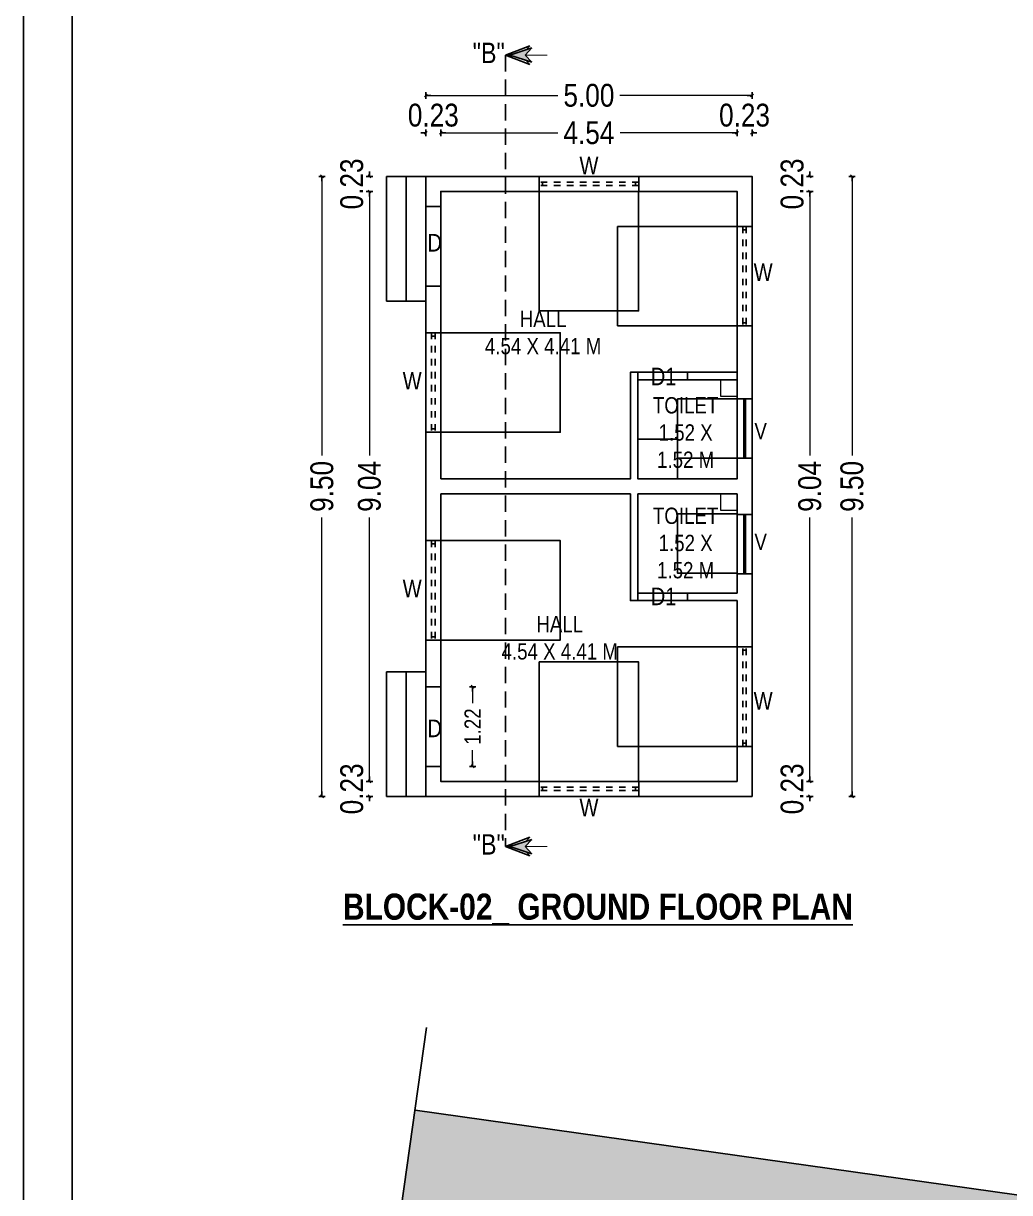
# Model space of a CAD drawing. Header units: metres. Extents: x 119974 to 120330, y -25692 to -25590.
# Drawn here: x 120019.22 to 120034.33, y -25630.7 to -25612.78 of the extents above; entities that cross this region are included whole.
import ezdxf
from ezdxf.enums import TextEntityAlignment as Align

# ---------------------------------------------------------------- set-up
doc = ezdxf.new("R2010")
doc.units = ezdxf.units.M
doc.header["$MEASUREMENT"] = 0
doc.header["$PDMODE"] = 35
doc.linetypes.add('DASHED2', pattern=[0.375, 0.25, -0.125])
for name, color, linetype in [('BLK_2_FLR_0_BLT_UP_AREA', 1, 'Continuous'), ('BLK_2_FLR_0_EXIT_WIDTH_DOOR', 2, 'Continuous'), ('BLK_2_FLR_0_REGULAR_ROOM_1', 117, 'Continuous'), ('BLK_2_FLR_0_REGULAR_ROOM_2', 117, 'Continuous'), ('BLK_2_FLR_0_ROOM_1_LIGHT_VENTILATION_1', 4, 'Continuous'), ('BLK_2_FLR_0_ROOM_2_LIGHT_VENTILATION_1', 4, 'Continuous'), ('BLK_2_FLR_0_URINAL', 235, 'Continuous'), ('BLK_2_FLR_0_WATER_CLOSET', 213, 'Continuous'), ('Grid Line', 8, 'Continuous'), ('sheet', 7, 'Continuous'), ('Text', 7, 'Continuous'), ('TOILET_VENTILATION', 6, 'Continuous')]:
    doc.layers.add(name, color=color, linetype=linetype)
doc.layers.add('BLK_2_FLR_0_WASH', color=243, linetype='Continuous', lineweight=0)
doc.styles.add('Arial', font='swissc.ttf')
doc.styles.get("Standard").update_dxf_attribs({"font": 'swisscb.ttf'})
doc.styles.add('tit', font='swissci.ttf')
doc.dimstyles.new('FLOOR DIM BUILDING DIM', dxfattribs={"dimtxt": 0.25, "dimasz": 0.025, "dimexe": 0.075, "dimexo": 0.3, "dimgap": 0.09, "dimtad": 0, "dimzin": 3, "dimdsep": 46, "dimtxsty": 'Arial', "dimblk": 'JM1', "dimcen": -0.09, "dimse1": 1, "dimse2": 1, "dimclrd": 5, "dimclre": 250, "dimclrt": 3, "dimazin": 0, "dimtfac": 0.65, "dimtix": 1, "dimtofl": 0, "dimtmove": 0, "dimatfit": 2, "dimfxl": 0, "dimfrac": 1, "dimtolj": 1, "dimlwd": 18, "dimlwe": -1, "dimarcsym": 0})

# ---------------------------------------------------------------- blocks, each defined once
blk = doc.blocks.new('DFGHGDR')
at = {"color": 34, "linetype": 'DASHED2', "ltscale": 0.3}
for p, q in [((114585.77, -26648.565), (114584.246, -26648.565)), ((114585.77, -26648.617), (114584.246, -26648.617))]:
    blk.add_line(p, q, dxfattribs=at)
at = {"color": 1, "ltscale": 0.3}
for p, q in [((114584.296, -26648.565), (114584.296, -26648.617)), ((114585.72, -26648.565), (114585.72, -26648.617))]:
    blk.add_line(p, q, dxfattribs=at)
blk.add_lwpolyline([(114585.77, -26648.475), (114585.77, -26648.705), (114584.246, -26648.705), (114584.246, -26648.475)], close=True, dxfattribs=at)
blk = doc.blocks.new('JM1')
at = {"color": 2}
for p, q in [((-3, 0), (0, 0)), ((-0.88, -0.88), (0.88, 0.88)), ((0, 2), (0, -2))]:
    blk.add_line(p, q, dxfattribs=at)
blk = doc.blocks.new('*D64')
at = {"layer": 'Defpoints', "color": 0, "ltscale": 1.5}
for p in [(120024.521, -25624.399), (120025.614, -25624.399), (120025.384, -25624.629)]:
    blk.add_point(p, dxfattribs=at)
at = {"layer": 'Text', "color": 5, "lineweight": 18, "ltscale": 1.5}
for p, q in [((120024.521, -25624.374), (120024.521, -25624.349)), ((120024.521, -25624.654), (120024.521, -25624.679))]:
    blk.add_line(p, q, dxfattribs=at)
at = {"layer": 'Text', "color": 5, "lineweight": 18, "ltscale": 1.5, "xscale": 0.025, "yscale": 0.025, "zscale": 0.025}
for p, rotation in [((120024.521, -25624.399), 270), ((120024.521, -25624.629), 90)]:
    blk.add_blockref('JM1', p, dxfattribs=dict(at, rotation=rotation))
at = {"layer": 'Text', "color": 3, "ltscale": 1.5, "insert": (120024.251, -25624.514), "char_height": 0.35, "attachment_point": 5, "rotation": 90, "style": 'Arial'}
blk.add_mtext('\\A1;0.23', dxfattribs=at)
blk = doc.blocks.new('*D65')
at = {"layer": 'Defpoints', "color": 0, "ltscale": 1.5}
for p in [(120024.521, -25615.359), (120025.614, -25615.359), (120025.614, -25624.399)]:
    blk.add_point(p, dxfattribs=at)
at = {"layer": 'Text', "color": 5, "lineweight": 18, "ltscale": 1.5}
for p, q in [((120024.521, -25615.384), (120024.521, -25619.403)), ((120024.521, -25624.374), (120024.521, -25620.356))]:
    blk.add_line(p, q, dxfattribs=at)
at = {"layer": 'Text', "color": 5, "lineweight": 18, "ltscale": 1.5, "xscale": 0.025, "yscale": 0.025, "zscale": 0.025}
for p, rotation in [((120024.521, -25615.359), 90), ((120024.521, -25624.399), 270)]:
    blk.add_blockref('JM1', p, dxfattribs=dict(at, rotation=rotation))
at = {"layer": 'Text', "color": 3, "ltscale": 1.5, "insert": (120024.521, -25619.879), "char_height": 0.35, "attachment_point": 5, "rotation": 90, "style": 'Arial'}
blk.add_mtext('\\A1;9.04', dxfattribs=at)
blk = doc.blocks.new('*D66')
at = {"layer": 'Defpoints', "color": 0, "ltscale": 1.5}
for p in [(120024.521, -25615.129), (120025.384, -25615.129), (120025.614, -25615.359)]:
    blk.add_point(p, dxfattribs=at)
at = {"layer": 'Text', "color": 5, "lineweight": 18, "ltscale": 1.5}
for p, q in [((120024.521, -25615.104), (120024.521, -25615.079)), ((120024.521, -25615.384), (120024.521, -25615.409))]:
    blk.add_line(p, q, dxfattribs=at)
at = {"layer": 'Text', "color": 5, "lineweight": 18, "ltscale": 1.5, "xscale": 0.025, "yscale": 0.025, "zscale": 0.025}
for p, rotation in [((120024.521, -25615.129), 270), ((120024.521, -25615.359), 90)]:
    blk.add_blockref('JM1', p, dxfattribs=dict(at, rotation=rotation))
at = {"layer": 'Text', "color": 3, "ltscale": 1.5, "insert": (120024.251, -25615.244), "char_height": 0.35, "attachment_point": 5, "rotation": 90, "style": 'Arial'}
blk.add_mtext('\\A1;0.23', dxfattribs=at)
blk = doc.blocks.new('*D67')
at = {"layer": 'Defpoints', "color": 0, "ltscale": 1.5}
for p in [(120025.384, -25615.129), (120023.793, -25624.629), (120025.384, -25624.629)]:
    blk.add_point(p, dxfattribs=at)
at = {"layer": 'Text', "color": 5, "lineweight": 18, "ltscale": 1.5}
for p, q in [((120023.793, -25615.154), (120023.793, -25619.403)), ((120023.793, -25624.604), (120023.793, -25620.356))]:
    blk.add_line(p, q, dxfattribs=at)
at = {"layer": 'Text', "color": 5, "lineweight": 18, "ltscale": 1.5, "xscale": 0.025, "yscale": 0.025, "zscale": 0.025}
for p, rotation in [((120023.793, -25615.129), 90), ((120023.793, -25624.629), 270)]:
    blk.add_blockref('JM1', p, dxfattribs=dict(at, rotation=rotation))
at = {"layer": 'Text', "color": 3, "ltscale": 1.5, "insert": (120023.793, -25619.879), "char_height": 0.35, "attachment_point": 5, "rotation": 90, "style": 'Arial'}
blk.add_mtext('\\A1;9.50', dxfattribs=at)
blk = doc.blocks.new('*D68')
at = {"layer": 'Defpoints', "color": 0, "ltscale": 1.5}
for p in [(120025.614, -25614.461), (120025.384, -25615.129), (120025.614, -25615.359)]:
    blk.add_point(p, dxfattribs=at)
at = {"layer": 'Text', "color": 5, "lineweight": 18, "ltscale": 1.5}
for p, q in [((120025.359, -25614.461), (120025.334, -25614.461)), ((120025.639, -25614.461), (120025.664, -25614.461))]:
    blk.add_line(p, q, dxfattribs=at)
at = {"layer": 'Text', "color": 5, "lineweight": 18, "ltscale": 1.5, "xscale": 0.025, "yscale": 0.025, "zscale": 0.025}
blk.add_blockref('JM1', (120025.384, -25614.461), dxfattribs=at)
at = {"layer": 'Text', "color": 5, "lineweight": 18, "ltscale": 1.5, "xscale": 0.025, "yscale": 0.025, "zscale": 0.025, "rotation": 180}
blk.add_blockref('JM1', (120025.614, -25614.461), dxfattribs=at)
at = {"layer": 'Text', "color": 3, "ltscale": 1.5, "insert": (120025.499, -25614.192), "char_height": 0.35, "attachment_point": 5, "style": 'Arial'}
blk.add_mtext('\\A1;0.23', dxfattribs=at)
blk = doc.blocks.new('*D69')
at = {"layer": 'Defpoints', "color": 0, "ltscale": 1.5}
for p in [(120030.154, -25614.461), (120025.614, -25615.359), (120030.154, -25615.359)]:
    blk.add_point(p, dxfattribs=at)
at = {"layer": 'Text', "color": 5, "lineweight": 18, "ltscale": 1.5}
for p, q in [((120025.639, -25614.461), (120027.406, -25614.461)), ((120030.129, -25614.461), (120028.363, -25614.461))]:
    blk.add_line(p, q, dxfattribs=at)
at = {"layer": 'Text', "color": 5, "lineweight": 18, "ltscale": 1.5, "xscale": 0.025, "yscale": 0.025, "zscale": 0.025, "rotation": 180}
blk.add_blockref('JM1', (120025.614, -25614.461), dxfattribs=at)
at = {"layer": 'Text', "color": 5, "lineweight": 18, "ltscale": 1.5, "xscale": 0.025, "yscale": 0.025, "zscale": 0.025}
blk.add_blockref('JM1', (120030.154, -25614.461), dxfattribs=at)
at = {"layer": 'Text', "color": 3, "ltscale": 1.5, "insert": (120027.884, -25614.461), "char_height": 0.35, "attachment_point": 5, "style": 'Arial'}
blk.add_mtext('\\A1;4.54', dxfattribs=at)
blk = doc.blocks.new('*D70')
at = {"layer": 'Defpoints', "color": 0, "ltscale": 1.5}
for p in [(120030.384, -25614.461), (120030.384, -25615.129), (120030.154, -25615.359)]:
    blk.add_point(p, dxfattribs=at)
at = {"layer": 'Text', "color": 5, "lineweight": 18, "ltscale": 1.5}
for p, q in [((120030.129, -25614.461), (120030.104, -25614.461)), ((120030.409, -25614.461), (120030.434, -25614.461))]:
    blk.add_line(p, q, dxfattribs=at)
at = {"layer": 'Text', "color": 5, "lineweight": 18, "ltscale": 1.5, "xscale": 0.025, "yscale": 0.025, "zscale": 0.025}
blk.add_blockref('JM1', (120030.154, -25614.461), dxfattribs=at)
at = {"layer": 'Text', "color": 5, "lineweight": 18, "ltscale": 1.5, "xscale": 0.025, "yscale": 0.025, "zscale": 0.025, "rotation": 180}
blk.add_blockref('JM1', (120030.384, -25614.461), dxfattribs=at)
at = {"layer": 'Text', "color": 3, "ltscale": 1.5, "insert": (120030.269, -25614.192), "char_height": 0.35, "attachment_point": 5, "style": 'Arial'}
blk.add_mtext('\\A1;0.23', dxfattribs=at)
blk = doc.blocks.new('*D71')
at = {"layer": 'Defpoints', "color": 0, "ltscale": 1.5}
for p in [(120025.384, -25613.888), (120025.384, -25615.129), (120030.384, -25615.129)]:
    blk.add_point(p, dxfattribs=at)
at = {"layer": 'Text', "color": 5, "lineweight": 18, "ltscale": 1.5}
for p, q in [((120025.409, -25613.888), (120027.409, -25613.888)), ((120030.359, -25613.888), (120028.359, -25613.888))]:
    blk.add_line(p, q, dxfattribs=at)
at = {"layer": 'Text', "color": 5, "lineweight": 18, "ltscale": 1.5, "xscale": 0.025, "yscale": 0.025, "zscale": 0.025, "rotation": 180}
blk.add_blockref('JM1', (120025.384, -25613.888), dxfattribs=at)
at = {"layer": 'Text', "color": 5, "lineweight": 18, "ltscale": 1.5, "xscale": 0.025, "yscale": 0.025, "zscale": 0.025}
blk.add_blockref('JM1', (120030.384, -25613.888), dxfattribs=at)
at = {"layer": 'Text', "color": 3, "ltscale": 1.5, "insert": (120027.884, -25613.888), "char_height": 0.35, "attachment_point": 5, "style": 'Arial'}
blk.add_mtext('\\A1;5.00', dxfattribs=at)
blk = doc.blocks.new('*D72')
at = {"layer": 'Defpoints', "color": 0, "ltscale": 1.5}
for p in [(120030.154, -25624.399), (120031.27, -25624.399), (120030.384, -25624.629)]:
    blk.add_point(p, dxfattribs=at)
at = {"layer": 'Text', "color": 5, "lineweight": 18, "ltscale": 1.5}
for p, q in [((120031.27, -25624.374), (120031.27, -25624.349)), ((120031.27, -25624.654), (120031.27, -25624.679))]:
    blk.add_line(p, q, dxfattribs=at)
at = {"layer": 'Text', "color": 5, "lineweight": 18, "ltscale": 1.5, "xscale": 0.025, "yscale": 0.025, "zscale": 0.025}
for p, rotation in [((120031.27, -25624.399), 270), ((120031.27, -25624.629), 90)]:
    blk.add_blockref('JM1', p, dxfattribs=dict(at, rotation=rotation))
at = {"layer": 'Text', "color": 3, "ltscale": 1.5, "insert": (120031, -25624.514), "char_height": 0.35, "attachment_point": 5, "rotation": 90, "style": 'Arial'}
blk.add_mtext('\\A1;0.23', dxfattribs=at)
blk = doc.blocks.new('*D73')
at = {"layer": 'Defpoints', "color": 0, "ltscale": 1.5}
for p in [(120030.154, -25615.359), (120031.27, -25615.359), (120030.154, -25624.399)]:
    blk.add_point(p, dxfattribs=at)
at = {"layer": 'Text', "color": 5, "lineweight": 18, "ltscale": 1.5}
for p, q in [((120031.27, -25615.384), (120031.27, -25619.403)), ((120031.27, -25624.374), (120031.27, -25620.356))]:
    blk.add_line(p, q, dxfattribs=at)
at = {"layer": 'Text', "color": 5, "lineweight": 18, "ltscale": 1.5, "xscale": 0.025, "yscale": 0.025, "zscale": 0.025}
for p, rotation in [((120031.27, -25615.359), 90), ((120031.27, -25624.399), 270)]:
    blk.add_blockref('JM1', p, dxfattribs=dict(at, rotation=rotation))
at = {"layer": 'Text', "color": 3, "ltscale": 1.5, "insert": (120031.27, -25619.879), "char_height": 0.35, "attachment_point": 5, "rotation": 90, "style": 'Arial'}
blk.add_mtext('\\A1;9.04', dxfattribs=at)
blk = doc.blocks.new('*D47')
at = {"layer": 'Defpoints', "color": 0, "ltscale": 1.5}
for p in [(120030.384, -25615.129), (120031.27, -25615.129), (120030.154, -25615.359)]:
    blk.add_point(p, dxfattribs=at)
at = {"layer": 'Text', "color": 5, "lineweight": 18, "ltscale": 1.5}
for p, q in [((120031.27, -25615.104), (120031.27, -25615.079)), ((120031.27, -25615.384), (120031.27, -25615.409))]:
    blk.add_line(p, q, dxfattribs=at)
at = {"layer": 'Text', "color": 5, "lineweight": 18, "ltscale": 1.5, "xscale": 0.025, "yscale": 0.025, "zscale": 0.025}
for p, rotation in [((120031.27, -25615.129), 270), ((120031.27, -25615.359), 90)]:
    blk.add_blockref('JM1', p, dxfattribs=dict(at, rotation=rotation))
at = {"layer": 'Text', "color": 3, "ltscale": 1.5, "insert": (120031, -25615.244), "char_height": 0.35, "attachment_point": 5, "rotation": 90, "style": 'Arial'}
blk.add_mtext('\\A1;0.23', dxfattribs=at)
blk = doc.blocks.new('*D48')
at = {"layer": 'Defpoints', "color": 0, "ltscale": 1.5}
for p in [(120030.384, -25615.129), (120030.384, -25624.629), (120031.916, -25624.629)]:
    blk.add_point(p, dxfattribs=at)
at = {"layer": 'Text', "color": 5, "lineweight": 18, "ltscale": 1.5}
for p, q in [((120031.916, -25615.154), (120031.916, -25619.403)), ((120031.916, -25624.604), (120031.916, -25620.356))]:
    blk.add_line(p, q, dxfattribs=at)
at = {"layer": 'Text', "color": 5, "lineweight": 18, "ltscale": 1.5, "xscale": 0.025, "yscale": 0.025, "zscale": 0.025}
for p, rotation in [((120031.916, -25615.129), 90), ((120031.916, -25624.629), 270)]:
    blk.add_blockref('JM1', p, dxfattribs=dict(at, rotation=rotation))
at = {"layer": 'Text', "color": 3, "ltscale": 1.5, "insert": (120031.916, -25619.879), "char_height": 0.35, "attachment_point": 5, "rotation": 90, "style": 'Arial'}
blk.add_mtext('\\A1;9.50', dxfattribs=at)
blk = doc.blocks.new('SECTION CUT POINTER')
h = blk.add_hatch(color=256)
h.dxf.hatch_style = 1
h.paths.add_polyline_path([(0, 0.55), (-0.261, -0.24), (0, 0), (0.261, -0.24)])
at = {"linetype": 'Continuous', "ltscale": 250}
for p, q in [((-0.334, -0.167), (0, 0.7)), ((0, 0.55), (-0.261, -0.24)), ((0.334, -0.167), (0, 0.7)), ((0, 0.55), (0.261, -0.24)), ((0, 0), (-0.261, -0.24)), ((0, 0), (0.261, -0.24)), ((-0.193, -0.037), (-0.334, -0.167)), ((-0.146, -0.134), (-0.13, -0.119)), ((0.193, -0.037), (0.334, -0.167))]:
    blk.add_line(p, q, dxfattribs=at)
blk.add_line((0, 0.55), (0, 0.7))
at = {"const_width": 0.03}
blk.add_lwpolyline([(0, 0), (0, -0.8)], dxfattribs=at)
blk = doc.blocks.new('BDFB')
at = {"layer": 'Text', "color": 1, "ltscale": 1.5}
for p, q in [((114583.08, -26644.17), (114583.08, -26645.08)), ((114583.105, -26644.17), (114583.105, -26645.08))]:
    blk.add_line(p, q, dxfattribs=at)
blk.add_lwpolyline([(114583.207, -26644.17), (114583.207, -26645.08), (114582.977, -26645.08), (114582.977, -26644.17)], close=True, dxfattribs=at)
blk = doc.blocks.new('*D207')
at = {"layer": 'BLK_2_FLR_0_EXIT_WIDTH_DOOR', "color": 5, "lineweight": 18, "ltscale": 0.3}
for p, q in [((120026.102, -25622.974), (120026.102, -25623.2)), ((120026.102, -25624.144), (120026.102, -25623.919))]:
    blk.add_line(p, q, dxfattribs=at)
at = {"layer": 'Defpoints', "color": 0, "ltscale": 0.3}
for p in [(120025.614, -25622.949), (120026.102, -25622.949), (120025.614, -25624.169)]:
    blk.add_point(p, dxfattribs=at)
at = {"layer": 'BLK_2_FLR_0_EXIT_WIDTH_DOOR', "color": 5, "lineweight": 18, "ltscale": 0.3, "xscale": 0.025, "yscale": 0.025, "zscale": 0.025}
for p, rotation in [((120026.102, -25622.949), 90), ((120026.102, -25624.169), 270)]:
    blk.add_blockref('JM1', p, dxfattribs=dict(at, rotation=rotation))
at = {"layer": 'BLK_2_FLR_0_EXIT_WIDTH_DOOR', "color": 3, "ltscale": 0.3, "insert": (120026.102, -25623.559), "char_height": 0.25, "attachment_point": 5, "rotation": 90, "style": 'Arial'}
blk.add_mtext('\\A1;1.22', dxfattribs=at)

msp = doc.modelspace()

# ---------------------------------------------------------------- hatches: boundary and pattern name
at = {"ltscale": 0.3}
h = msp.add_hatch(color=2, dxfattribs=at)
h.dxf.hatch_style = 1
h.paths.add_polyline_path([(120045.0536, -25632.2274), (120025.219, -25629.4371), (120025.0085, -25630.9331), (120024.5051, -25631.0401), (120025.4138, -25631.5234), (120024.9104, -25631.6304), (120024.6999, -25633.1264), (120028.7785, -25633.7002), (120045.5137, -25636.0545)])
h.paths.add_polyline_path([(120032.708, -25632.5682), (120042.4089, -25633.7324), (120042.5336, -25632.6928), (120032.8328, -25631.5285)], flags=24)
h.paths.add_polyline_path([(120035.2906, -25633.8462), (120038.9416, -25634.2844), (120039.0664, -25633.2448), (120035.4153, -25632.8066)], flags=24)

# ---------------------------------------------------------------- linework, layer by layer
for p, q in [((120025.0842, -25615.1294), (120024.7842, -25615.1294)), ((120024.7842, -25615.1294), (120024.7842, -25617.0394)), ((120025.3842, -25615.1294), (120025.0842, -25615.1294)), ((120025.0842, -25615.1294), (120025.0842, -25617.0394)), ((120028.5192, -25618.1294), (120028.6342, -25618.1294)), ((120029.3942, -25618.1294), (120030.1542, -25618.1294)), ((120029.3942, -25618.2444), (120030.1542, -25618.2444)), ((120025.6142, -25619.7644), (120028.5192, -25619.7644)), ((120028.6342, -25619.7644), (120030.1542, -25619.7644)), ((120028.6342, -25619.7644), (120030.1542, -25619.7644)), ((120025.6142, -25619.9944), (120028.5192, -25619.9944)), ((120028.6342, -25619.9944), (120030.1542, -25619.9944)), ((120029.3942, -25621.5144), (120030.1542, -25621.5144)), ((120028.5192, -25621.6294), (120028.6342, -25621.6294)), ((120029.3942, -25621.6294), (120030.1542, -25621.6294)), ((120025.0842, -25622.7194), (120024.7842, -25622.7194)), ((120024.7842, -25622.7194), (120024.7842, -25624.6294)), ((120025.3842, -25622.7194), (120025.0842, -25622.7194)), ((120025.0842, -25622.7194), (120025.0842, -25624.6294))]:
    msp.add_line(p, q, dxfattribs=at)
at = {"layer": 'BLK_2_FLR_0_BLT_UP_AREA', "color": 47, "ltscale": 0.3}
msp.add_lwpolyline([(120025.3842, -25615.1294), (120030.3842, -25615.1294), (120030.3842, -25624.6294), (120025.3842, -25624.6294)], close=True, dxfattribs=at)
at = {"layer": 'BLK_2_FLR_0_REGULAR_ROOM_1', "color": 4, "ltscale": 0.3}
msp.add_lwpolyline([(120025.6142, -25619.9944), (120028.5192, -25619.9944), (120028.5192, -25621.6294), (120030.1542, -25621.6294), (120030.1542, -25624.3994), (120025.6142, -25624.3994)], close=True, dxfattribs=at)
at = {"layer": 'BLK_2_FLR_0_REGULAR_ROOM_2', "color": 4, "ltscale": 0.3}
msp.add_lwpolyline([(120025.6142, -25619.7644), (120028.5192, -25619.7644), (120028.5192, -25618.1294), (120030.1542, -25618.1294), (120030.1542, -25615.3594), (120025.6142, -25615.3594)], close=True, dxfattribs=at)
at = {"layer": 'BLK_2_FLR_0_ROOM_1_LIGHT_VENTILATION_1', "ltscale": 0.3}
for points in [[(120025.6142, -25620.7099), (120025.6142, -25622.2339), (120027.4442, -25622.2339), (120027.4442, -25620.7099)], [(120028.3242, -25622.3385), (120028.3242, -25623.8625), (120030.1542, -25623.8625), (120030.1542, -25622.3385)], [(120027.1222, -25624.3994), (120028.6462, -25624.3994), (120028.6462, -25622.5694), (120027.1222, -25622.5694)]]:
    msp.add_lwpolyline(points, close=True, dxfattribs=at)
at = {"layer": 'BLK_2_FLR_0_ROOM_2_LIGHT_VENTILATION_1', "ltscale": 0.3}
for points in [[(120027.1222, -25615.3594), (120028.6462, -25615.3594), (120028.6462, -25617.1894), (120027.1222, -25617.1894)], [(120028.3242, -25617.4204), (120028.3242, -25615.8964), (120030.1542, -25615.8964), (120030.1542, -25617.4204)], [(120025.6142, -25619.0489), (120025.6142, -25617.5249), (120027.4442, -25617.5249), (120027.4442, -25619.0489)]]:
    msp.add_lwpolyline(points, close=True, dxfattribs=at)
at = {"layer": 'BLK_2_FLR_0_URINAL', "ltscale": 0.3}
msp.add_lwpolyline([(120028.6342, -25619.7644), (120029.2442, -25619.7644), (120029.2442, -25619.1566), (120028.6342, -25619.1566)], close=True, dxfattribs=at)
at = {"layer": 'BLK_2_FLR_0_WASH', "color": 60, "ltscale": 0.3}
for points in [[(120030.1542, -25618.4988), (120029.9033, -25618.4988), (120029.9033, -25618.2444), (120030.1542, -25618.2444)], [(120030.1542, -25620.2488), (120029.9033, -25620.2488), (120029.9033, -25619.9944), (120030.1542, -25619.9944)]]:
    msp.add_lwpolyline(points, close=True, dxfattribs=at)
at = {"layer": 'BLK_2_FLR_0_WATER_CLOSET', "color": 1, "ltscale": 0.3}
msp.add_lwpolyline([(120030.1542, -25618.2444), (120028.6342, -25618.2444), (120028.6342, -25619.7644), (120030.1542, -25619.7644)], close=True, dxfattribs=at)
at = {"layer": 'BLK_2_FLR_0_WATER_CLOSET', "color": 2, "ltscale": 0.3}
msp.add_lwpolyline([(120028.6342, -25619.9944), (120030.1542, -25619.9944), (120030.1542, -25621.5144), (120028.6342, -25621.5144)], close=True, dxfattribs=at)
at = {"layer": 'Grid Line', "linetype": 'DASHED2'}
msp.add_line((120026.6081, -25613.2696), (120026.6081, -25625.3984), dxfattribs=at)
at = {"layer": 'sheet', "color": 8}
msp.add_lwpolyline([(120019.2172, -25601.1039), (120019.2172, -25687.5455), (120143.589, -25687.5455), (120143.589, -25601.1039)], close=True, dxfattribs=at)
at = {"layer": 'sheet'}
msp.add_lwpolyline([(120019.9631, -25601.8498), (120019.9631, -25686.7996), (120142.843, -25686.7996), (120142.843, -25601.8498)], close=True, dxfattribs=at)
at = {"layer": 'Text', "ltscale": 1.5}
for p, q in [((120025.6142, -25615.5894), (120025.6142, -25615.3594)), ((120025.6142, -25615.3594), (120030.1542, -25615.3594)), ((120030.1542, -25615.3594), (120030.1542, -25619.7644)), ((120025.6142, -25615.5894), (120025.3842, -25615.5894)), ((120025.6142, -25616.8094), (120025.3842, -25616.8094)), ((120025.6142, -25616.8094), (120025.3842, -25616.8094)), ((120025.6142, -25619.7644), (120025.6142, -25616.8094)), ((120025.6142, -25616.8094), (120025.6142, -25618.1294)), ((120025.3842, -25617.0394), (120024.7842, -25617.0394)), ((120028.5192, -25619.7644), (120028.5192, -25618.1294)), ((120028.6342, -25619.7644), (120028.6342, -25618.1294)), ((120029.3942, -25618.2444), (120029.3942, -25618.1294)), ((120025.6142, -25618.2444), (120025.6142, -25619.7644)), ((120030.1542, -25619.7644), (120030.1542, -25618.2444)), ((120025.6142, -25622.9494), (120025.6142, -25619.9944)), ((120028.5192, -25619.9944), (120028.5192, -25621.6294)), ((120028.6342, -25619.9944), (120028.6342, -25621.6294)), ((120030.1542, -25619.9944), (120030.1542, -25621.5144)), ((120029.3942, -25621.5144), (120029.3942, -25621.6294)), ((120030.1542, -25621.6294), (120030.1542, -25624.3994)), ((120025.6142, -25622.9494), (120025.3842, -25622.9494)), ((120025.6142, -25624.1694), (120025.3842, -25624.1694)), ((120025.6142, -25624.3994), (120025.6142, -25624.1694)), ((120030.1542, -25624.3994), (120025.6142, -25624.3994)), ((120025.3842, -25624.6294), (120024.7842, -25624.6294))]:
    msp.add_line(p, q, dxfattribs=at)
for points in [[(120025.3842, -25615.5894), (120025.3842, -25615.1294), (120030.3842, -25615.1294), (120030.3842, -25624.6294), (120025.3842, -25624.6294), (120025.3842, -25624.1694)], [(120025.3842, -25622.9494), (120025.3842, -25616.8094)], [(120025.219, -25629.4371), (120047.9002, -25632.6278), (120057.2282, -25638.0419), (120068.2777, -25647.4797), (120090.1375, -25659.5389)]]:
    msp.add_lwpolyline(points, dxfattribs=at)
at = {"layer": 'Text', "linetype": 'Continuous', "ltscale": 1.5}
msp.add_lwpolyline([(120024.5278, -25634.3503), (120024.9104, -25631.6304), (120025.4138, -25631.5234), (120024.5051, -25631.0401), (120025.0085, -25630.9331), (120025.397, -25628.1712)], dxfattribs=at)
at = {"layer": 'TOILET_VENTILATION', "ltscale": 1.5}
for points in [[(120029.2442, -25618.5387), (120030.1542, -25618.5387), (120030.1542, -25619.4487), (120029.2442, -25619.4487)], [(120029.2442, -25620.2994), (120030.1542, -25620.2994), (120030.1542, -25621.2094), (120029.2442, -25621.2094)]]:
    msp.add_lwpolyline(points, close=True, dxfattribs=at)

# ---------------------------------------------------------------- block references
at = {"xscale": 0.4247728274659916, "yscale": 0.4247728274659916, "zscale": 0.4247728274659916, "rotation": 90.00000001701419}
for p in [(120026.9054, -25613.2696), (120026.9054, -25625.3984)]:
    msp.add_blockref('SECTION CUT POINTER', p, dxfattribs=at)
at = {"layer": 'Text', "xscale": -1}
for name, p, rotation in [('DFGHGDR', (5442.8766, -52263.8345), 180), ('BDFB', (5447.1773, -52263.6184), 180), ('DFGHGDR', (93381.6792, 88961.9071), 89.9999999990937)]:
    msp.add_blockref(name, p, dxfattribs=dict(at, rotation=rotation))
at = {"layer": 'Text'}
for p, rotation in [((93381.6792, -140201.666), 90.00000000090634), ((93376.9092, -140203.2946), 89.99999999909373), ((93376.9092, -140206.4796), 89.99999999909373)]:
    msp.add_blockref('DFGHGDR', p, dxfattribs=dict(at, rotation=rotation))
for name, p in [('BDFB', (5447.1773, 1023.8595)), ('DFGHGDR', (5442.8766, 1024.0756))]:
    msp.add_blockref(name, p, dxfattribs=at)

# ---------------------------------------------------------------- texts
at = {"style": 'Arial'}
for p in [(120026.3486, -25613.2357), (120026.3486, -25625.3646)]:
    msp.add_text('"B"', height=0.31211, dxfattribs=at).set_placement(p, align=Align.MIDDLE_CENTER)
at = {"insert": (120028.0221, -25626.3542), "char_height": 0.4, "attachment_point": 5}
msp.add_mtext('{\\LBLOCK-02_ GROUND FLOOR PLAN}', dxfattribs=at)
at = {"layer": 'Text', "ltscale": 1.5, "style": 'tit'}
for s, insert, char_height, attachment_point in [('{\\fSwis721 Cn BT|b0|i0|c0|p34;W}', (120027.8847, -25615.0953), 0.27, 8), ('{\\fSwis721 Cn BT|b0|i0|c0|p34;D}', (120025.5207, -25616.0099), 0.27, 2), ('{\\fSwis721 Cn BT|b0|i0|c0|p34;W}', (120030.5544, -25616.7299), 0.27, 8), ('{\\fSwis721 Cn BT|b0|i0|c0|p34;W}', (120025.1758, -25618.1239), 0.27, 2), ('{\\fSwis721 Cn BT|b0|i0|c0|p34;D1}', (120029.0283, -25618.3295), 0.27, 8), ('{\\fSwis721 Cn BT|b0|i0|c0|p34;V}', (120030.5164, -25619.1554), 0.25, 8), ('{\\fSwis721 Cn BT|b0|i0|c0|p34;V}', (120030.5164, -25620.6035), 0.25, 2), ('{\\fSwis721 Cn BT|b0|i0|c0|p34;W}', (120025.1758, -25621.3089), 0.27, 2), ('{\\fSwis721 Cn BT|b0|i0|c0|p34;D1}', (120029.0283, -25621.4294), 0.27, 2), ('{\\fSwis721 Cn BT|b0|i0|c0|p34;W}', (120030.5544, -25623.029), 0.27, 2), ('{\\fSwis721 Cn BT|b0|i0|c0|p34;D}', (120025.5207, -25623.4519), 0.27, 2), ('{\\fSwis721 Cn BT|b0|i0|c0|p34;W}', (120027.8847, -25624.6636), 0.27, 2)]:
    msp.add_mtext(s, dxfattribs=dict(at, insert=insert, char_height=char_height, attachment_point=attachment_point))
at = {"layer": 'Text', "ltscale": 1.5, "char_height": 0.25, "width": 7.422791, "style": 'tit'}
for s, insert, attachment_point in [('{\\fSwis721 Cn BT|b0|i0|c0|p34;\\PHALL\\P4.54 X 4.41 M }', (120027.1819, -25617.8573), 8), ('{\\fSwis721 Cn BT|b0|i0|c0|p34;\\PTOILET\\P1.52 X \\P1.52 M }', (120029.3665, -25619.5982), 8), ('{\\fSwis721 Cn BT|b0|i0|c0|p34;\\PTOILET\\P1.52 X \\P1.52 M }', (120029.3665, -25619.7875), 2), ('{\\fSwis721 Cn BT|b0|i0|c0|p34;\\PHALL\\P4.54 X 4.41 M }', (120027.4372, -25621.4485), 2)]:
    msp.add_mtext(s, dxfattribs=dict(at, insert=insert, attachment_point=attachment_point))

# ---------------------------------------------------------------- dimensions: what is measured, and where the dimension line sits
at = {"layer": 'BLK_2_FLR_0_EXIT_WIDTH_DOOR', "ltscale": 0.3}
dim = msp.add_linear_dim(base=(120026.1024, -25622.9494), p1=(120025.6142, -25624.1694), p2=(120025.6142, -25622.9494), angle=90, dimstyle='FLOOR DIM BUILDING DIM', override={"dimpost": '\\X'}, dxfattribs=at)
dim.commit()
dim.dimension.update_dxf_attribs({"geometry": '*D207', "text_midpoint": (120026.1024, -25623.5594)})
at = {"layer": 'Text', "ltscale": 1.5}
for base, p1, p2, override, picture, middle in [((120025.3842, -25613.8879), (120030.3842, -25615.1294), (120025.3842, -25615.1294), {"dimtxt": 0.35, "dimpost": '\\X', "dimtmove": 1}, '*D71', (120027.8842, -25613.8879)), ((120025.6142, -25614.4614), (120025.3842, -25615.1294), (120025.6142, -25615.3594), {"dimtxt": 0.35, "dimtad": 3, "dimpost": '\\X'}, '*D68', (120025.4992, -25614.1915)), ((120030.3842, -25614.4614), (120030.1542, -25615.3594), (120030.3842, -25615.1294), {"dimtxt": 0.35, "dimtad": 3, "dimpost": '\\X'}, '*D70', (120030.2692, -25614.1915)), ((120030.1542, -25614.4614), (120025.6142, -25615.3594), (120030.1542, -25615.3594), {"dimtxt": 0.35, "dimpost": '\\X', "dimtmove": 1}, '*D69', (120027.8842, -25614.4614))]:
    dim = msp.add_linear_dim(base=base, p1=p1, p2=p2, dimstyle='FLOOR DIM BUILDING DIM', override=override, dxfattribs=at)
    dim.commit()
    dim.dimension.update_dxf_attribs({"geometry": picture, "text_midpoint": middle})
for base, p1, p2, override, picture, middle in [((120024.5206, -25615.1294), (120025.6142, -25615.3594), (120025.3842, -25615.1294), {"dimtxt": 0.35, "dimtad": 3, "dimpost": '\\X'}, '*D66', (120024.2507, -25615.2444)), ((120031.2698, -25615.1294), (120030.1542, -25615.3594), (120030.3842, -25615.1294), {"dimtxt": 0.35, "dimtad": 3, "dimpost": '\\X'}, '*D47', (120030.9999, -25615.2444)), ((120023.7932, -25624.6294), (120025.3842, -25615.1294), (120025.3842, -25624.6294), {"dimtxt": 0.35, "dimpost": '\\X', "dimtmove": 1}, '*D67', (120023.7932, -25619.8794)), ((120031.916, -25624.6294), (120030.3842, -25615.1294), (120030.3842, -25624.6294), {"dimtxt": 0.35, "dimpost": '\\X', "dimtmove": 1}, '*D48', (120031.916, -25619.8794)), ((120024.5206, -25615.3594), (120025.6142, -25624.3994), (120025.6142, -25615.3594), {"dimtxt": 0.35, "dimpost": '\\X', "dimtmove": 1}, '*D65', (120024.5206, -25619.8794)), ((120031.2698, -25615.3594), (120030.1542, -25624.3994), (120030.1542, -25615.3594), {"dimtxt": 0.35, "dimpost": '\\X', "dimtmove": 1}, '*D73', (120031.2698, -25619.8794)), ((120024.5206, -25624.3994), (120025.3842, -25624.6294), (120025.6142, -25624.3994), {"dimtxt": 0.35, "dimtad": 3, "dimpost": '\\X'}, '*D64', (120024.2507, -25624.5144)), ((120031.2698, -25624.3994), (120030.3842, -25624.6294), (120030.1542, -25624.3994), {"dimtxt": 0.35, "dimtad": 3, "dimpost": '\\X'}, '*D72', (120030.9999, -25624.5144))]:
    dim = msp.add_linear_dim(base=base, p1=p1, p2=p2, angle=90, dimstyle='FLOOR DIM BUILDING DIM', override=override, dxfattribs=at)
    dim.commit()
    dim.dimension.update_dxf_attribs({"geometry": picture, "text_midpoint": middle})

doc.saveas('drawing.dxf')
